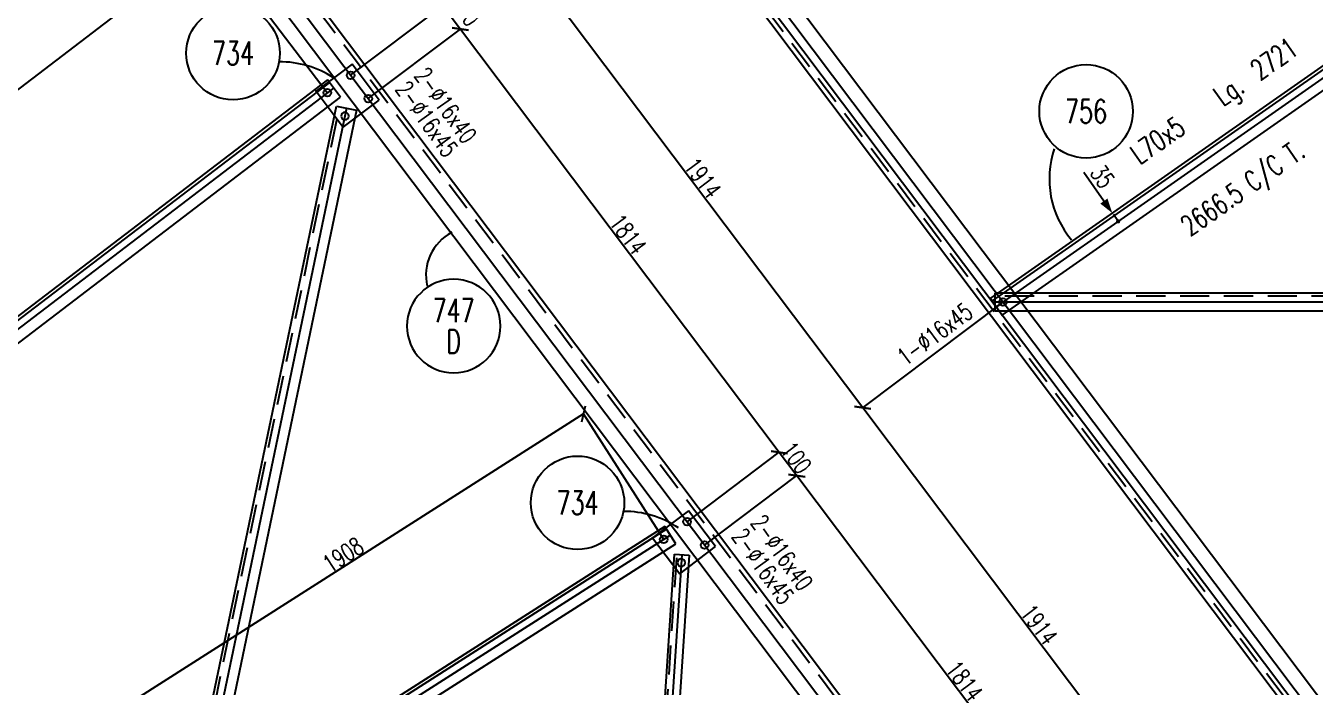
# Model space of a CAD drawing. Extents: x 707090 to 723393, y -5011 to 6523.
# Drawn here: x 710883 to 715298, y -668 to 1596 of the extents above; entities that cross this region are included whole.
import ezdxf
from ezdxf.enums import TextEntityAlignment as Align

# ---------------------------------------------------------------- set-up
doc = ezdxf.new("R2010")
doc.units = 0
doc.header["$LTSCALE"] = 200
doc.header["$MEASUREMENT"] = 0
doc.linetypes.add('DASHED', pattern=[0.75, 0.5, -0.25])
doc.layers.get('0').update_dxf_attribs({"linetype": 'CONTINUOUS'})
for name, color, linetype in [('ASSI', 6, 'CONTINUOUS'), ('BOLLINI_1', 7, 'CONTINUOUS'), ('BOLLINI_5', 7, 'CONTINUOUS'), ('FORI', 2, 'CONTINUOUS'), ('LINEA_ANG', 2, 'CONTINUOUS'), ('LINEE_PIASTRE', 2, 'CONTINUOUS'), ('LS', 7, 'CONTINUOUS'), ('PIASTRE', 5, 'CONTINUOUS'), ('QT_MAL', 7, 'CONTINUOUS'), ('QT_MPR', 7, 'CONTINUOUS'), ('TRAT-Y', 7, 'DASHED')]:
    doc.layers.add(name, color=color, linetype=linetype)
doc.styles.add('QUOTE', font='ROMANS8.SHX', dxfattribs={"width": 0.7})
doc.styles.add('RQL', font='ROMANS8.SHX', dxfattribs={"width": 0.7})
doc.styles.add('RS', font='ROMANS8.shx', dxfattribs={"width": 0.7})
doc.styles.get("Standard").update_dxf_attribs({"font": 'ROMANS8.SHX', "width": 0.7})
doc.dimstyles.new('FRECCE1', dxfattribs={"dimtxt": 60, "dimasz": 6.66, "dimexe": 0, "dimexo": 0, "dimgap": 1, "dimtad": 1, "dimzin": 0, "dimdsep": 46, "dimtxsty": 'RS', "dimblk1": 'QUOTP', "dimblk2": 'QUOTF', "dimsah": 1, "dimcen": 0, "dimclrd": 2, "dimclre": 2, "dimclrt": 7, "dimadec": 0, "dimazin": 0, "dimtfac": 1, "dimtix": 1, "dimtmove": 2, "dimatfit": 3, "dimldrblk": 'QUOTP', "dimfxl": 1, "dimtolj": 1, "dimtzin": 0, "dimarcsym": 0})
doc.dimstyles.new('TRATTO', dxfattribs={"dimscale": 0, "dimtxt": 60, "dimasz": 40, "dimexe": 0, "dimexo": 0, "dimgap": 5, "dimtad": 1, "dimrnd": 0.5, "dimdsep": 46, "dimtxsty": 'RS', "dimblk1": 'OBLIQUE', "dimblk2": 'OBLIQUE', "dimsah": 1, "dimcen": 0.09, "dimclrd": 2, "dimclre": 2, "dimclrt": 7, "dimadec": 0, "dimazin": 0, "dimtfac": 1, "dimtix": 1, "dimtmove": 2, "dimatfit": 3, "dimfxl": 1, "dimtolj": 1, "dimtzin": 0, "dimarcsym": 0})

# ---------------------------------------------------------------- blocks, each defined once
blk = doc.blocks.new('ASSE98')
blk.add_line((0, 0), (1, 0))
at = {"color": 7, "flags": 1}
for tag, p in [('LAV1', (3.07431, 6.82847)), ('LAV2', (3.07431, 6.49513)), ('LAV3', (3.07431, 6.1618)), ('LAV4', (3.07431, 5.82847)), ('LAV5', (3.07431, 5.49513)), ('LAV6', (3.07431, 5.1618)), ('LAV7', (3.07431, 4.82847)), ('LAV8', (3.07431, 4.49513)), ('LAV9', (3.07431, 4.1618)), ('LAV10', (3.07431, 3.82847))]:
    blk.add_attdef(tag, p, '', height=0.2, dxfattribs=at)
at = {"color": 7, "style": 'QUOTE', "width": 0.5, "flags": 1}
for tag, p in [('TI', (1.38308, 6.82731)), ('DI_S', (1.38308, 6.42178)), ('D_S', (1.38308, 6.02092)), ('E_S', (1.38308, 5.68065)), ('NFORI', (1.36454, 5.29792)), ('ALAR', (1.36349, 4.93246)), ('FAM', (1.3775, 4.54645)), ('ALA', (1.38308, 4.19257)), ('DISP2', (1.38308, 3.84971)), ('DISP1', (1.38308, 3.50686)), ('PINZAF', (1.38308, 3.164)), ('PINZAI', (1.38308, 2.82114)), ('TRP', (1.38308, 2.47829)), ('NP', (1.38308, 2.13543)), ('SV', (1.38308, 1.79257)), ('PESO', (1.38308, 1.44971)), ('QUA', (1.38308, 1.10686)), ('LUN', (1.38308, 0.764)), ('PROF', (1.38308, 0.42114)), ('POS', (1.38308, 0.07829))]:
    blk.add_attdef(tag, p, '', height=0.2, dxfattribs=at)
blk = doc.blocks.new('16')
blk.add_circle((0, 0), 1)
blk = doc.blocks.new('MRKR_98')
blk.add_point((0, 0))
at = {"color": 7, "style": 'QUOTE', "width": 0.5, "flags": 1}
for tag, p in [('TI', (3.73, 6.83)), ('AUX2', (3.71, 4.93)), ('NFORI', (3.72, 5.3)), ('DI_S', (3.73, 6.42)), ('D_S', (3.73, 6.02)), ('E_S', (3.73, 5.68)), ('FAM', (3.73, 4.55)), ('AUX1', (3.73, 4.19)), ('COMMESSA', (3.73, 3.85)), ('MD', (3.73, 3.51)), ('MP', (3.73, 3.16)), ('LARGHEZZA', (3.73, 2.82)), ('SPESSORE', (3.73, 2.48)), ('NP', (3.73, 2.14)), ('SV', (3.73, 1.79)), ('PESO', (3.73, 1.45)), ('QUA', (3.73, 1.11)), ('LUN', (3.73, 0.76)), ('PROF', (3.73, 0.42)), ('POS', (3.73, 0.08))]:
    blk.add_attdef(tag, p, '', height=0.2, dxfattribs=at)
at = {"color": 7, "flags": 1}
for tag, p in [('LAV1', (5.26, 6.88)), ('LAV2', (5.26, 6.55)), ('LAV3', (5.26, 6.21)), ('LAV4', (5.26, 5.88)), ('LAV5', (5.26, 5.55)), ('LAV6', (5.26, 5.21)), ('LAV7', (5.26, 4.88)), ('LAV8', (5.26, 4.55)), ('LAV9', (5.26, 4.21)), ('LAV10', (5.26, 3.88))]:
    blk.add_attdef(tag, p, '', height=0.2, dxfattribs=at)
blk = doc.blocks.new('QUOTP')
at = {"layer": 'ASSI', "color": 2, "const_width": 1.07}
blk.add_lwpolyline([(-0.53, 0, 1), (0.53, 0, 1)], format="xyb", close=True, dxfattribs=at)
blk = doc.blocks.new('QUOTF')
at = {"layer": 'LS', "color": 2}
blk.add_line((7.5, 0), (25.5, 0), dxfattribs=at)
blk.add_solid([(7.5, 2.25), (0, 0), (7.5, -2.25)], dxfattribs=at)
blk = doc.blocks.new('*D138')
at = {"layer": 'QT_MAL', "color": 2, "lineweight": -2, "transparency": 16777216}
for p, q in [((714602.8, 955.1), (714602.8, 955.1)), ((714619.1, 931.9), (714606.6, 949.6)), ((714622.9, 926.4), (714622.9, 926.4))]:
    blk.add_line(p, q, dxfattribs=at)
at = {"layer": 'QT_MAL', "color": 2, "lineweight": -2, "transparency": 16777216, "xscale": 6.66, "yscale": 6.66, "zscale": 6.66}
for name, p, rotation in [('QUOTF', (714602.8, 955.1), 124.9790813982426), ('QUOTP', (714622.9, 926.4), 304.9790813982426)]:
    blk.add_blockref(name, p, dxfattribs=dict(at, rotation=rotation))
at = {"layer": 'QT_MAL', "color": 7, "transparency": 16777216, "insert": (714569, 1080.1), "char_height": 60, "attachment_point": 5, "rotation": 304.9791, "style": 'RS'}
blk.add_mtext('\\A1;35', dxfattribs=at)
blk = doc.blocks.new('_OBLIQUE')
at = {"color": 0, "linetype": 'ByBlock'}
blk.add_line((-0.5, -0.5), (0.5, 0.5), dxfattribs=at)
blk = doc.blocks.new('*D157')
at = {"layer": 'QT_MPR', "color": 2, "lineweight": -2, "transparency": 16777216}
for p, q in [((710903.6, 2875.7), (711219.4, 3113.6)), ((711219.4, 3113.6), (712310.9, 1664.8)), ((711995.1, 1426.9), (712310.9, 1664.8))]:
    blk.add_line(p, q, dxfattribs=at)
at = {"layer": 'QT_MPR', "color": 2, "lineweight": -2, "transparency": 16777216, "xscale": 40, "yscale": 40, "zscale": 40}
for p, rotation in [((711219.4, 3113.6), 126.9946354549771), ((712310.9, 1664.8), 306.9946354549771)]:
    blk.add_blockref('_OBLIQUE', p, dxfattribs=dict(at, rotation=rotation))
at = {"layer": 'QT_MPR', "color": 7, "transparency": 16777216, "insert": (711793.1, 2410.3), "char_height": 60, "attachment_point": 5, "rotation": 306.9946, "style": 'RS'}
blk.add_mtext('\\A1;1814', dxfattribs=at)
blk = doc.blocks.new('*D158')
at = {"layer": 'QT_MPR', "color": 2, "lineweight": -2, "transparency": 16777216}
for p, q in [((711995.1, 1426.9), (712310.9, 1664.8)), ((712310.9, 1664.8), (712371.1, 1584.9)), ((712055.3, 1347), (712371.1, 1584.9))]:
    blk.add_line(p, q, dxfattribs=at)
at = {"layer": 'QT_MPR', "color": 2, "lineweight": -2, "transparency": 16777216, "xscale": 40, "yscale": 40, "zscale": 40}
for p, rotation in [((712310.9, 1664.8), 126.9946354549771), ((712371.1, 1584.9), 306.9946354549771)]:
    blk.add_blockref('_OBLIQUE', p, dxfattribs=dict(at, rotation=rotation))
at = {"layer": 'QT_MPR', "color": 7, "transparency": 16777216, "insert": (712387, 1649.5), "char_height": 60, "attachment_point": 5, "rotation": 306.9946, "style": 'RS'}
blk.add_mtext('\\A1;100', dxfattribs=at)
blk = doc.blocks.new('*D159')
at = {"layer": 'QT_MPR', "color": 2, "lineweight": -2, "transparency": 16777216}
for p, q in [((712055.3, 1347), (712371.1, 1584.9)), ((712371.1, 1584.9), (713462.7, 136.1)), ((713146.9, -101.8), (713462.7, 136.1))]:
    blk.add_line(p, q, dxfattribs=at)
at = {"layer": 'QT_MPR', "color": 2, "lineweight": -2, "transparency": 16777216, "xscale": 40, "yscale": 40, "zscale": 40}
for p, rotation in [((712371.1, 1584.9), 126.9946354549771), ((713462.7, 136.1), 306.9946354549771)]:
    blk.add_blockref('_OBLIQUE', p, dxfattribs=dict(at, rotation=rotation))
at = {"layer": 'QT_MPR', "color": 7, "transparency": 16777216, "insert": (712944.8, 881.6), "char_height": 60, "attachment_point": 5, "rotation": 306.9946, "style": 'RS'}
blk.add_mtext('\\A1;1814', dxfattribs=at)
blk = doc.blocks.new('*D160')
at = {"layer": 'QT_MPR', "color": 2, "lineweight": -2, "transparency": 16777216}
for p, q in [((713146.9, -101.8), (713462.7, 136.1)), ((713462.7, 136.1), (713522.8, 56.2)), ((713207, -181.7), (713522.8, 56.2))]:
    blk.add_line(p, q, dxfattribs=at)
at = {"layer": 'QT_MPR', "color": 2, "lineweight": -2, "transparency": 16777216, "xscale": 40, "yscale": 40, "zscale": 40}
for p, rotation in [((713462.7, 136.1), 126.9946354549771), ((713522.8, 56.2), 306.9946354549771)]:
    blk.add_blockref('_OBLIQUE', p, dxfattribs=dict(at, rotation=rotation))
at = {"layer": 'QT_MPR', "color": 7, "transparency": 16777216, "insert": (713520.7, 117.2), "char_height": 60, "attachment_point": 5, "rotation": 306.9946, "style": 'RS'}
blk.add_mtext('\\A1;100', dxfattribs=at)
blk = doc.blocks.new('*D161')
at = {"layer": 'QT_MPR', "color": 2, "lineweight": -2, "transparency": 16777216}
for p, q in [((713207, -181.7), (713522.8, 56.2)), ((713522.8, 56.2), (714614.4, -1392.6)), ((714298.6, -1630.5), (714614.4, -1392.6))]:
    blk.add_line(p, q, dxfattribs=at)
at = {"layer": 'QT_MPR', "color": 2, "lineweight": -2, "transparency": 16777216, "xscale": 40, "yscale": 40, "zscale": 40}
for p, rotation in [((713522.8, 56.2), 126.9946354549771), ((714614.4, -1392.6), 306.9946354549771)]:
    blk.add_blockref('_OBLIQUE', p, dxfattribs=dict(at, rotation=rotation))
at = {"layer": 'QT_MPR', "color": 7, "transparency": 16777216, "insert": (714096.6, -647.1), "char_height": 60, "attachment_point": 5, "rotation": 306.9946, "style": 'RS'}
blk.add_mtext('\\A1;1814', dxfattribs=at)
blk = doc.blocks.new('*D168')
at = {"layer": 'LS', "color": 2, "lineweight": -2, "transparency": 16777216}
for p, q in [((713076.6, 2179.1), (712596.8, 1817.6)), ((712596.8, 1817.6), (713748.5, 288.9)), ((714228.3, 650.4), (713748.5, 288.9))]:
    blk.add_line(p, q, dxfattribs=at)
at = {"layer": 'LS', "color": 2, "lineweight": -2, "transparency": 16777216, "xscale": 40, "yscale": 40, "zscale": 40}
for p, rotation in [((712596.8, 1817.6), 126.9946354549771), ((713748.5, 288.9), 306.9946354549771)]:
    blk.add_blockref('_OBLIQUE', p, dxfattribs=dict(at, rotation=rotation))
at = {"layer": 'LS', "color": 7, "transparency": 16777216, "insert": (713200.6, 1074.3), "char_height": 60, "attachment_point": 5, "rotation": 306.9946, "style": 'RS'}
blk.add_mtext('\\A1;1914', dxfattribs=at)
blk = doc.blocks.new('*D169')
at = {"layer": 'LS', "color": 2, "lineweight": -2, "transparency": 16777216}
for p, q in [((714228.3, 650.4), (713748.5, 288.9)), ((713748.5, 288.9), (714900.3, -1239.8)), ((715380.1, -878.3), (714900.3, -1239.8))]:
    blk.add_line(p, q, dxfattribs=at)
at = {"layer": 'LS', "color": 2, "lineweight": -2, "transparency": 16777216, "xscale": 40, "yscale": 40, "zscale": 40}
for p, rotation in [((713748.5, 288.9), 126.9946354549771), ((714900.3, -1239.8), 306.9946354549771)]:
    blk.add_blockref('_OBLIQUE', p, dxfattribs=dict(at, rotation=rotation))
at = {"layer": 'LS', "color": 7, "transparency": 16777216, "insert": (714352.3, -454.4), "char_height": 60, "attachment_point": 5, "rotation": 306.9946, "style": 'RS'}
blk.add_mtext('\\A1;1914', dxfattribs=at)
blk = doc.blocks.new('*D173')
at = {"layer": 'QT_MPR', "color": 2, "lineweight": -2, "transparency": 16777216}
for p, q in [((711519.8, 1885.1), (709545.5, 378.8)), ((711915.3, 1366.7), (711519.8, 1885.1)), ((709941, -139.6), (709545.5, 378.8))]:
    blk.add_line(p, q, dxfattribs=at)
at = {"layer": 'QT_MPR', "color": 2, "lineweight": -2, "transparency": 16777216, "xscale": 40, "yscale": 40, "zscale": 40}
for p, rotation in [((711519.8, 1885.1), 37.34234150548671), ((709545.5, 378.8), 217.3423415054867)]:
    blk.add_blockref('_OBLIQUE', p, dxfattribs=dict(at, rotation=rotation))
at = {"layer": 'QT_MPR', "color": 7, "transparency": 16777216, "insert": (710511.4, 1159.7), "char_height": 60, "attachment_point": 5, "rotation": 37.3423, "style": 'RS'}
blk.add_mtext('\\A1;2483', dxfattribs=at)
blk = doc.blocks.new('*D176')
at = {"layer": 'QT_MPR', "color": 2, "lineweight": -2, "transparency": 16777216}
for p, q in [((712792.8, 268), (711183.8, -757.8)), ((713067, -162), (712792.8, 268)), ((711458, -1187.9), (711183.8, -757.8))]:
    blk.add_line(p, q, dxfattribs=at)
at = {"layer": 'QT_MPR', "color": 2, "lineweight": -2, "transparency": 16777216, "xscale": 40, "yscale": 40, "zscale": 40}
for p, rotation in [((712792.8, 268), 32.52079016306315), ((711183.8, -757.8), 212.5207901630632)]:
    blk.add_blockref('_OBLIQUE', p, dxfattribs=dict(at, rotation=rotation))
at = {"layer": 'QT_MPR', "color": 7, "transparency": 16777216, "insert": (711969.5, -215.4), "char_height": 60, "attachment_point": 5, "rotation": 32.5208, "style": 'RS'}
blk.add_mtext('\\A1;1908', dxfattribs=at)
blk = doc.blocks.new('xxx')
blk.add_circle((0, 0), 8)
at = {"color": 3, "style": 'RQL', "width": 0.7}
blk.add_attdef('POS', text='', height=4, dxfattribs=at).set_placement((0, 0), align=Align.MIDDLE)
at = {"color": 3, "style": 'RQL', "width": 0.7, "flags": 1}
blk.add_attdef('POS1', (-0.39, -5.42), '', height=2, dxfattribs=at)
at = {"style": 'RQL', "width": 0.7, "flags": 1}
blk.add_attdef('TIPO', (-0.39, -8.66), '', height=2, dxfattribs=at)
blk = doc.blocks.new('YYY')
blk.add_circle((0, 0), 8)
at = {"color": 3, "style": 'RQL', "width": 0.7}
for tag, p in [('POS3', (0, 0.65)), ('POS2', (0, -4.63))]:
    blk.add_attdef(tag, text='', height=4, dxfattribs=at).set_placement(p, align=Align.CENTER)
at = {"style": 'RQL', "width": 0.7, "flags": 1}
blk.add_attdef('TIPO', text='', height=3, dxfattribs=at).set_placement((0, 0), align=Align.MIDDLE_CENTER)
blk = doc.blocks.new('bull')
at = {"style": 'RS', "width": 0.7, "flags": 1}
for tag, p in [('NN', (-12.25, 0)), ('DIAMETRO', (0, -4.86)), ('SERRAGGIO', (0, -9.71)), ('LUNGHEZZA', (0, -14.57)), ('NB', (0, -19.43)), ('TIPO', (0, -24.12)), ('EL', (-0.14, -29))]:
    blk.add_attdef(tag, p, '', height=3, dxfattribs=at)
at = {"style": 'RS', "width": 0.7}
blk.add_attdef('BULLONE', (0, 0), '', height=3, dxfattribs=at)

msp = doc.modelspace()

# ---------------------------------------------------------------- linework, layer by layer
at = {"layer": 'LINEA_ANG'}
for p, q in [((717430.386, -3516.629), (710897.894, 5153.97)), ((710785.367, 5120.525), (717423.163, -3689.845)), ((716467.607, -4409.768), (709829.81, 4400.602)), ((709741.954, 4334.41), (716379.751, -4475.959)), ((716415.305, 2223.211), (714185.823, 663.323)), ((714225.952, 605.968), (716455.434, 2165.855)), ((711915.494, 1410.887), (707445.861, -1999.284)), ((711960.988, 1351.26), (711915.494, 1410.887)), ((707491.355, -2058.911), (711960.988, 1351.26)), ((711027.707, -3074.92), (711946.828, 1321.021)), ((712015.347, 1306.695), (711096.225, -3089.246)), ((711946.828, 1321.021), (712015.347, 1306.695)), ((714185.823, 663.323), (714225.952, 605.968)), ((716735.054, 680.359), (714201.054, 680.359)), ((714201.054, 680.359), (714201.054, 620.359)), ((714201.054, 620.359), (716735.054, 620.359)), ((713070.94, -117.986), (709284.145, -2532.372)), ((713108.572, -177.009), (713070.94, -117.986)), ((709321.777, -2591.396), (713108.572, -177.009)), ((712877.981, -3617.601), (713104.02, -213.096)), ((713153.91, -216.409), (712927.871, -3620.913)), ((713104.02, -213.096), (713153.91, -216.409))]:
    msp.add_line(p, q, dxfattribs=at)
at = {"layer": 'LINEA_ANG', "color": 2}
for p, q in [((716421.611, 2214.198), (714192.129, 654.31)), ((711922.47, 1401.744), (707452.837, -2008.427)), ((713076.853, -127.261), (709290.058, -2541.648))]:
    msp.add_line(p, q, dxfattribs=at)
at = {"layer": 'LINEE_PIASTRE'}
for p, q in [((712000.446, 1464.669), (711877.447, 1372.001)), ((712093.114, 1341.67), (712000.446, 1464.669)), ((711877.447, 1372.001), (711970.115, 1249.002)), ((711970.115, 1249.002), (712093.114, 1341.67)), ((713152.176, -64.027), (713029.178, -156.695)), ((713244.844, -187.026), (713152.176, -64.027)), ((713029.178, -156.695), (713121.846, -279.694)), ((713121.846, -279.694), (713244.844, -187.026))]:
    msp.add_line(p, q, dxfattribs=at)
at = {"layer": 'LS', "color": 6}
for p, q in [((710738.096, 5236.447), (717648.48, -3935.729)), ((717415.461, -3579.91), (711693.836, 4014.422)), ((715510.494, -3239.1), (710843.397, 2955.553))]:
    msp.add_line(p, q, dxfattribs=at)
for centre, radius, start, end in [((711751.478, 1134.106), 338.747, 56.633073, 90.303691), ((714714.047, 1072.361), 326.673, 161.62453, 219.68916), ((712419.953, 741.926), 166.952, 118.096647, 192.983652), ((712930.923, -405.105), 338.747, 56.633073, 90.303691)]:
    msp.add_arc(centre, radius, start, end, dxfattribs=at)
at = {"layer": 'TRAT-Y'}
for p, q in [((710798.146, 5130.153), (717435.942, -3680.217)), ((716454.828, -4419.396), (709817.031, 4390.974)), ((711038.474, -3077.171), (711957.595, 1318.77)), ((716735.054, 670.359), (714201.054, 670.359)), ((712886.463, -3618.164), (713112.501, -213.66))]:
    msp.add_line(p, q, dxfattribs=at)

# ---------------------------------------------------------------- block references
at = {"layer": 'ASSI', "xscale": 11031, "rotation": 306.9946354549773}
msp.add_blockref('ASSE98', (710785.367, 5120.525), dxfattribs=at)
at = {"layer": 'ASSI'}
for p, xscale, zscale, rotation in [((716467.607, -4409.768), 11031, 11031, 126.9946354549771), ((711936.725, 1383.061), 5621.999999999999, 5621.999999999999, 217.3423415054867), ((711981.087, 1313.858), 4491, 4491, 258.190491772395), ((713128.965, -214.753), 3412.000000000001, 3412.000000000001, 266.2014821212664)]:
    msp.add_blockref('ASSE98', p, dxfattribs=dict(at, xscale=xscale, zscale=zscale, rotation=rotation))
ref = msp.add_blockref('ASSE98', (716435.37, 2194.533), dxfattribs=dict(at, xscale=2721, zscale=2721, rotation=214.9790813982426))
ref.add_attrib('PROF', 'L70x5', (714697.331, 1118.844), dxfattribs={"layer": '0', "color": 2, "height": 70, "rotation": 34.979081, "style": 'QUOTE', "width": 0.7})
ref.add_attrib('LUN', '2721', (715108.323, 1406.4), dxfattribs={"layer": '0', "color": 2, "height": 70, "rotation": 34.979081, "style": 'QUOTE', "width": 0.7})
ref.add_attrib('PESO', '2666.5 C/C T.', (714869.314, 873.036), dxfattribs={"layer": '0', "color": 2, "height": 70, "rotation": 34.979081, "style": 'QUOTE', "width": 0.7})
ref.add_attrib('SV', 'Lg.', (714982.032, 1318.039), dxfattribs={"layer": '0', "color": 2, "height": 70, "rotation": 34.979081, "style": 'QUOTE', "width": 0.7})
ref = msp.add_blockref('ASSE98', (716735.054, 650.359), dxfattribs=dict(at, xscale=2534, zscale=2534, rotation=180))
ref.add_attrib('PROF', 'L60x5', (715471.351, 733.281), dxfattribs={"layer": '0', "color": 2, "height": 70, "style": 'QUOTE', "width": 0.7})
ref.add_attrib('LUN', '2534', (715972.951, 733.281), dxfattribs={"layer": '0', "color": 2, "height": 70, "style": 'QUOTE', "width": 0.7})
ref.add_attrib('PESO', '2480 C/C T.', (715540.18, 496.624), dxfattribs={"layer": '0', "color": 2, "height": 70, "style": 'QUOTE', "width": 0.7})
ref.add_attrib('SV', 'Lg.', (715818.817, 733.281), dxfattribs={"layer": '0', "color": 2, "height": 70, "style": 'QUOTE', "width": 0.7})
ref = msp.add_blockref('ASSE98', (713089.756, -147.498), dxfattribs=dict(at, xscale=4491, zscale=4491, rotation=212.5207901630631))
ref.add_attrib('PROF', 'L70x5', (710187.835, -1861.32), dxfattribs={"layer": '0', "color": 2, "height": 70, "rotation": 32.52079, "style": 'QUOTE', "width": 0.7})
ref.add_attrib('LUN', '4491', (710610.782, -1591.657), dxfattribs={"layer": '0', "color": 2, "height": 70, "rotation": 32.52079, "style": 'QUOTE', "width": 0.7})
ref.add_attrib('PESO', '4436.5 C/C T.E.', (710349.117, -2114.279), dxfattribs={"layer": '0', "color": 2, "height": 70, "rotation": 32.52079, "style": 'QUOTE', "width": 0.7})
ref.add_attrib('SV', 'Lg.', (710480.818, -1674.52), dxfattribs={"layer": '0', "color": 2, "height": 70, "rotation": 32.52079, "style": 'QUOTE', "width": 0.7})
at = {"layer": 'BOLLINI_1'}
for p, xscale, yscale, zscale, values in [((711592.584, 1502.371), 19.9999999995, 19.9999999995, 19.9999999995, {'POS': '734'}), ((714513.19, 1303.188), 19.99799999950235, 19.99799999950235, 19.99799999950235, {'POS': '756'}), ((712772.029, -36.84), 19.9999999995, 19.9999999995, 19.9999999995, {'POS': '734'})]:
    msp.add_blockref('xxx', p, dxfattribs=dict(at, xscale=xscale, yscale=yscale, zscale=zscale)).add_auto_attribs(values)
at = {"layer": 'BOLLINI_5'}
ref = msp.add_blockref('YYY', (712348.05, 568.122), dxfattribs=dict(at, xscale=-19.99970832477619, yscale=19.99970832471798, zscale=19.99970832474173))
ref.add_attrib('POS3', '747', dxfattribs={"layer": '0', "color": 3, "height": 79.9988, "style": 'RQL', "width": 0.7}).set_placement((712348.05, 581.062), align=Align.CENTER)
ref.add_attrib('POS2', 'D', dxfattribs={"layer": '0', "color": 3, "height": 79.999, "style": 'RQL', "width": 0.7}).set_placement((712348.05, 475.515), align=Align.CENTER)
at = {"layer": 'FORI', "yscale": 13, "zscale": 13}
for p, xscale, rotation in [((711995.128, 1426.857), 13, 351.9946354550172), ((712055.302, 1346.988), 13, 351.9946354550172), ((711975.433, 1286.814), -13, 110.711281935458), ((713146.859, -101.839), 13, 351.9946354550172), ((713207.033, -181.708), 13, 351.9946354550172), ((713127.164, -241.882), -13, 110.711281935458)]:
    msp.add_blockref('16', p, dxfattribs=dict(at, xscale=xscale, rotation=rotation))
at = {"layer": 'FORI', "xscale": 13, "yscale": 13, "zscale": 13}
for p in [(711915.259, 1366.683), (714228.345, 650.359), (713066.99, -162.013)]:
    msp.add_blockref('16', p, dxfattribs=at)
at = {"layer": 'LS', "color": 7}
for p, xscale, yscale, zscale, rotation, values in [((712210.517, 1425.087), 20, 20, 20, 305.7640824015394, {'BULLONE': '2-%%c16x40                '}), ((712145.603, 1378.331), 20, 20, 20, 305.7640824015394, {'BULLONE': '2-%%c16x45                '}), ((713895.413, 429.087), 19.99999999999999, 19.99999999999999, 19.99999999999999, 36.55300932080262, {'BULLONE': '1-%%c16x45                '}), ((713362.393, -105.598), 20, 20, 20, 305.5103429019256, {'BULLONE': '2-%%c16x40                '}), ((713297.272, -152.066), 20, 20, 20, 305.5103429019256, {'BULLONE': '2-%%c16x45                '})]:
    msp.add_blockref('bull', p, dxfattribs=dict(at, xscale=xscale, yscale=yscale, zscale=zscale, rotation=rotation)).add_auto_attribs(values)
at = {"layer": 'PIASTRE', "xscale": 19.99999999999999, "yscale": 19.99999999999999, "zscale": 19.99999999999999, "rotation": 306.9946354550213}
for p in [(711877.447, 1372.001), (713029.178, -156.695)]:
    msp.add_blockref('MRKR_98', p, dxfattribs=at)

# ---------------------------------------------------------------- dimensions: what is measured, and where the dimension line sits
at = {"layer": 'LS'}
for base, p1, p2, picture, middle in [((713748.521, 288.856), (713076.615, 2179.055), (714228.345, 650.359), '*D168', (713200.61, 1074.265)), ((714900.252, -1239.84), (714228.345, 650.359), (715380.076, -878.337), '*D169', (714352.341, -454.431))]:
    dim = msp.add_linear_dim(base=base, p1=p1, p2=p2, angle=306.994635, dimstyle='TRATTO', override={"dimscale": 1}, dxfattribs=at)
    dim.commit()
    dim.dimension.update_dxf_attribs({"geometry": picture, "text_midpoint": middle})
at = {"layer": 'QT_MAL'}
dim = msp.add_linear_dim(base=(714602.825, 955.084), p1=(714622.89, 926.407), p2=(714602.825, 955.084), angle=304.979081, text='35', dimstyle='FRECCE1', dxfattribs=at)
dim.commit()
dim.dimension.update_dxf_attribs({"geometry": '*D138', "text_midpoint": (714568.996, 1080.149), "dimtype": 128})
at = {"layer": 'QT_MPR'}
for base, p1, p2, angle, text, picture, middle in [((712310.935, 1664.788), (710903.571, 2875.684), (711995.128, 1426.857), 306.994635, '1814', '*D157', (711793.11, 2410.262)), ((709545.498, 378.767), (711915.259, 1366.683), (709940.999, -139.607), 37.342342, '2483', '*D173', (710511.398, 1159.738)), ((712371.109, 1584.919), (711995.128, 1426.857), (712055.302, 1346.988), 306.994635, '100', '*D158', (712386.987, 1649.482)), ((713462.665, 136.092), (712055.302, 1346.988), (713146.859, -101.839), 306.994635, '1814', '*D159', (712944.841, 881.566)), ((711183.823, -757.808), (713066.99, -162.013), (711458.018, -1187.862), 32.52079, '1908', '*D176', (711969.493, -215.372)), ((713522.839, 56.223), (713146.859, -101.839), (713207.033, -181.708), 306.994635, '100', '*D160', (713520.706, 117.218)), ((714614.396, -1392.604), (713207.033, -181.708), (714298.589, -1630.535), 306.994635, '1814', '*D161', (714096.572, -647.13))]:
    dim = msp.add_linear_dim(base=base, p1=p1, p2=p2, angle=angle, text=text, dimstyle='TRATTO', override={"dimscale": 1}, dxfattribs=at)
    dim.commit()
    dim.dimension.update_dxf_attribs({"geometry": picture, "text_midpoint": middle, "dimtype": 128})

doc.saveas('drawing.dxf')
